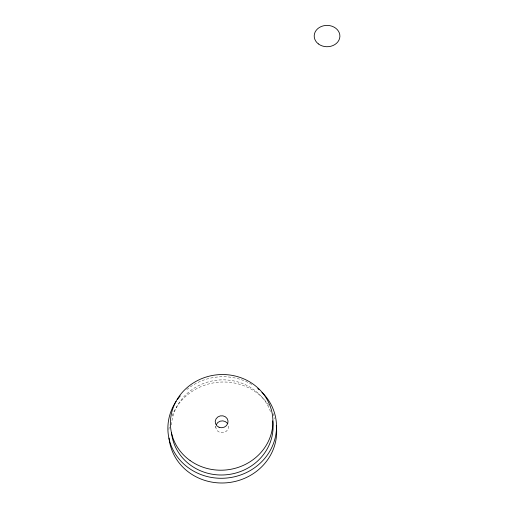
<?xml version="1.0" encoding="UTF-8"?>
<svg xmlns="http://www.w3.org/2000/svg" width="508" height="508" viewBox="0 0 508 508"><rect width="100%" height="100%" fill="white"/><g stroke="black" fill="none" stroke-linecap="round" stroke-linejoin="round"><path stroke-width="0.38" stroke-dasharray="2.54 1.91" d="M215.659 426.085L215.824 427.533M168.935 429.514A54 50.444 -7 0 1 169.539 424.898M172.085 415.874A54 50.444 -7 0 1 217.348 382.346A54 50.444 -7 0 1 268.668 405.32M273.063 413.556A54 50.444 -7 0 1 274.853 418.687M186.811 389.553A54.375 50.717 -7 0 1 252.717 385.032M171.425 424.929A50.946 47.523 -7 0 1 216.732 380.219A50.946 47.523 -7 0 1 271.05 413.302M228.511 426.047A6.388 5.956 -7 0 1 222.021 432.765A6.388 5.956 -7 0 1 215.868 425.977"/><path stroke-width="0.76" d="M276.269 425.52A54 50.444 -7 0 1 228.536 482.606A54 50.444 -7 0 1 169.018 438.061M261.95 392.284A54.375 50.717 -7 0 1 262.56 460.864A54.375 50.717 -7 0 1 189.503 468.567A54.375 50.717 -7 0 1 176.136 401.333M177.432 399.466A54.375 50.717 -7 0 1 180.245 395.923M257.759 388.576A54.375 50.717 -7 0 1 258.997 389.585M272.72 420.884A50.946 47.523 -7 0 1 227.673 474.631A50.946 47.523 -7 0 1 171.526 432.708M216.338 424.478A6.388 5.956 -7 0 1 227.311 423.196M190.062 460.527A51.302 47.784 -6.9 0 0 272.415 428.282A51.302 47.784 -6.9 0 0 202.527 378.301A51.302 47.784 -6.9 0 0 190.062 460.527M219.05 427.266A6.433 5.988 -6.9 0 0 228.022 420.98A6.433 5.988 -6.9 0 0 217.837 416.96A6.433 5.988 -6.9 0 0 219.05 427.266M318.395 43.923A12.846 10.668 0.5 0 0 339.598 38.379A12.846 10.668 0.5 0 0 323.158 25.883A12.846 10.668 0.5 0 0 318.395 43.923"/></g></svg>
